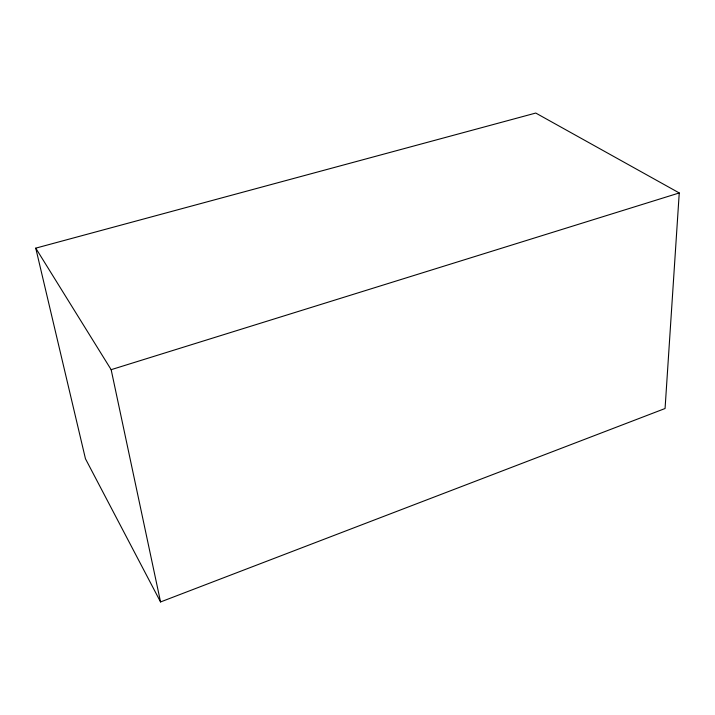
<?xml version="1.0" encoding="UTF-8"?>
<svg xmlns="http://www.w3.org/2000/svg" width="715" height="715" viewBox="0 0 715 715"><rect width="100%" height="100%" fill="white"/><g stroke="black" fill="none" stroke-linecap="round" stroke-linejoin="round"><path stroke-width="1.07" d="M679.25 192.952L665.066 408.515L160.553 601.95L85.46 458.771L35.75 248.15L535.758 113.05L679.25 192.952L111.156 369.673L35.75 248.15M111.156 369.673L160.553 601.95"/></g></svg>
